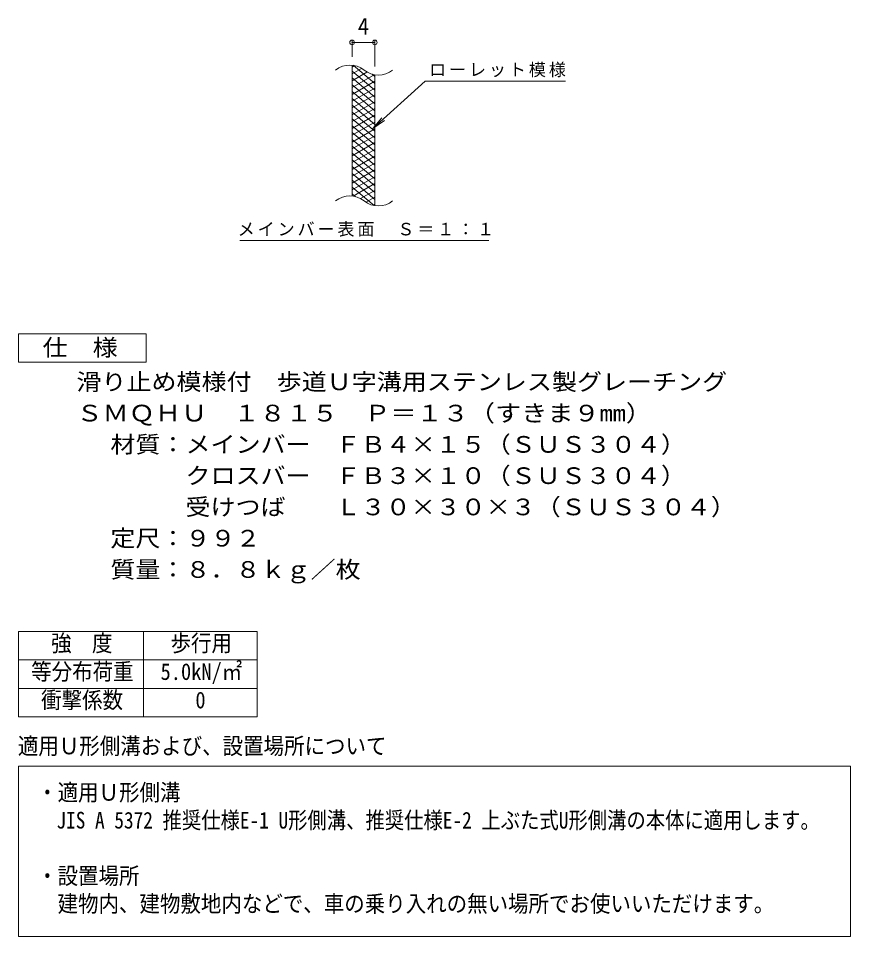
# Model space of a CAD drawing. Units: millimetres at full size, sheet at 1:10, with parts at other scales. Extents: x -1421 to 1867, y -1375 to 1310.
# Drawn here: x 404 to 1867, y -1127 to 488 of the extents above; entities that cross this region are included whole.
import ezdxf
from ezdxf.enums import TextEntityAlignment as Align

# ---------------------------------------------------------------- set-up
doc = ezdxf.new("R2010")
doc.units = ezdxf.units.MM
doc.header["$LTSCALE"] = 10
doc.header["$PDMODE"] = 32
doc.header["$PDSIZE"] = 8
for name, color, linetype, lineweight in [('A-4', 2, 'Continuous', 9), ('A-5', 7, 'Continuous', 9), ('C-2', 3, 'Continuous', 9), ('C-4', 7, 'Continuous', 9), ('C-5', 7, 'Continuous', 9), ('C-9', 6, 'Continuous', 5)]:
    doc.layers.add(name, color=color, linetype=linetype, lineweight=lineweight)
doc.styles.add('ＭＳ ゴシック', font='')
doc.styles.get('ＭＳ ゴシック').set_extended_font_data('MS Gothic')

msp = doc.modelspace()

# ---------------------------------------------------------------- linework, layer by layer
at = {"layer": 'A-4'}
for p, q in [((403.98, -590.11), (823.98, -590.11)), ((403.98, -590.11), (403.98, -740.11)), ((623.98, -590.11), (623.98, -740.11)), ((823.98, -590.11), (823.98, -740.11)), ((403.98, -640.11), (823.98, -640.11)), ((403.98, -690.11), (823.98, -690.11)), ((403.98, -740.11), (823.98, -740.11)), ((403.98, -1126.72), (403.98, -827.05))]:
    msp.add_line(p, q, dxfattribs=at)
msp.add_lwpolyline([(403.98, -827.05), (1867.42, -827.05), (1867.42, -1126.72), (403.98, -1126.72)], dxfattribs=at)
at = {"layer": 'A-5'}
msp.add_lwpolyline([(403.98, -116.67), (403.98, -66.67), (628.98, -66.67), (628.98, -116.67)], close=True, dxfattribs=at)
at = {"layer": 'C-2'}
for p, q in [((990.75, 175.5), (990.75, 405.5)), ((1030.75, 158.29), (1030.75, 388.29))]:
    msp.add_line(p, q, dxfattribs=at)
for centre, start, end in [((986.78, 366.25), 50.82628, 129.17371), ((1036.95, 427.82), 230.82628, 309.17371), ((986.78, 136.25), 50.82628, 129.17371), ((1036.95, 197.82), 230.82628, 309.17371)]:
    msp.add_arc(centre, 39.71, start, end, dxfattribs=at)
at = {"layer": 'C-4'}
for p, q in [((990.75, 420.5), (990.75, 448.73)), ((990.75, 445.73), (1030.75, 445.73)), ((1030.75, 403.29), (1030.75, 448.73))]:
    msp.add_line(p, q, dxfattribs=at)
for p in [(990.75, 445.73), (1030.75, 445.73)]:
    msp.add_point(p, dxfattribs=at)
at = {"layer": 'C-5'}
for p, q in [((1119.07, 377.4), (1366.14, 377.4)), ((1027.09, 294.27), (1047.67, 308.47)), ((793.12, 97.33), (1231.16, 97.33))]:
    msp.add_line(p, q, dxfattribs=at)
msp.add_lwpolyline([(1119.07, 377.4), (1027.09, 294.27), (1043.29, 313.31)], dxfattribs=at)
at = {"layer": 'C-9'}
for p, q in [((995.28, 405.04), (990.75, 402.42)), ((1030.75, 373.68), (992.83, 405.5)), ((1007.53, 400.11), (990.75, 390.42)), ((1030.75, 361.68), (990.75, 395.24)), ((1016.92, 393.53), (990.75, 378.42)), ((1029.52, 388.81), (990.75, 366.42)), ((1030.75, 385.68), (1026.03, 389.64)), ((1030.75, 349.68), (990.75, 383.24)), ((1030.75, 377.52), (990.75, 354.42)), ((1030.75, 337.68), (990.75, 371.24)), ((1030.75, 365.52), (990.75, 342.42)), ((1030.75, 325.68), (990.75, 359.24)), ((1030.75, 353.52), (990.75, 330.42)), ((1030.75, 313.68), (990.75, 347.24)), ((1030.75, 341.52), (990.75, 318.42)), ((1030.75, 301.68), (990.75, 335.24)), ((1030.75, 329.52), (990.75, 306.42)), ((1030.75, 289.68), (990.75, 323.24)), ((1030.75, 317.52), (990.75, 294.42)), ((1030.75, 277.68), (990.75, 311.24)), ((1030.75, 305.52), (990.75, 282.42)), ((1030.75, 265.68), (990.75, 299.24)), ((1030.75, 293.52), (990.75, 270.42)), ((1030.75, 253.68), (990.75, 287.24)), ((1030.75, 281.52), (990.75, 258.42)), ((1030.75, 241.68), (990.75, 275.24)), ((1030.75, 269.52), (990.75, 246.42)), ((1030.75, 229.68), (990.75, 263.24)), ((1030.75, 257.52), (990.75, 234.42)), ((1030.75, 217.68), (990.75, 251.24)), ((1030.75, 245.52), (990.75, 222.42)), ((1030.75, 205.68), (990.75, 239.24)), ((1030.75, 233.52), (990.75, 210.42)), ((1030.75, 193.68), (990.75, 227.24)), ((1030.75, 221.52), (990.75, 198.42)), ((1030.75, 181.68), (990.75, 215.24)), ((1030.75, 209.52), (990.75, 186.42)), ((1030.75, 169.68), (990.75, 203.24)), ((1030.75, 197.52), (992.66, 175.52)), ((1029.37, 158.84), (990.75, 191.24)), ((995.94, 174.89), (990.75, 179.24)), ((1030.75, 185.52), (1005.8, 171.11)), ((1030.75, 173.52), (1015.25, 164.57)), ((1030.75, 161.52), (1027.03, 159.37))]:
    msp.add_line(p, q, dxfattribs=at)

# ---------------------------------------------------------------- texts
at = {"layer": 'A-5', "color": 2, "style": 'ＭＳ ゴシック'}
for s, width, p in [('仕\u3000様', 1.1, (446.52, -114.23)), ('滑り止め模様付\u3000歩道Ｕ字溝用ステンレス製グレーチング', 1.1, (506.07, -174.59)), ('ＳＭＱＨＵ\u3000１８１５\u3000Ｐ＝１３（すきま９mm）', 1.15, (506.07, -229.59)), ('材質：メインバー\u3000ＦＢ４×１５（ＳＵＳ３０４）', 1.1, (565.78, -284.59)), ('\u3000\u3000\u3000クロスバー\u3000ＦＢ３×１０（ＳＵＳ３０４）', 1.1, (565.78, -339.59)), ('\u3000\u3000\u3000受けつば\u3000\u3000Ｌ３０×３０×３（ＳＵＳ３０４）', 1.1, (565.78, -394.59)), ('定尺：９９２', 1.1, (565.78, -449.59)), ('質量：８．８ｋｇ／枚', 1.1, (565.78, -504.59))]:
    msp.add_text(s, height=29.33, dxfattribs=dict(at, width=width)).set_placement(p, align=Align.BOTTOM_LEFT)
at = {"layer": 'A-5', "style": 'ＭＳ ゴシック'}
for s, width, p in [('強\u3000度', 0.9, (461.48, -634.11)), ('歩行用', 0.9, (671.48, -634.11)), ('等分布荷重', 0.9, (426.48, -684.11)), ('5.0kN/㎡', 0.9, (653.98, -684.11)), ('衝撃係数', 0.9, (443.98, -734.11)), ('0', 0.9, (715.23, -734.11)), ('適用Ｕ形側溝および、設置場所について', 0.9, (403.1, -814.92)), ('・適用Ｕ形側溝', 0.9, (436.93, -896.47)), ('\u3000JIS A 5372 推奨仕様E-1 U形側溝、推奨仕様E-2 上ぶた式U形側溝の本体に適用します。', 0.85, (436.93, -945.41)), ('・設置場所', 0.9, (436.93, -1043.29)), ('\u3000建物内、建物敷地内などで、車の乗り入れの無い場所でお使いいただけます。', 0.9, (436.93, -1092.23))]:
    msp.add_text(s, height=29.33, dxfattribs=dict(at, width=width)).set_placement(p, align=Align.BOTTOM_LEFT)
at = {"layer": 'C-4', "color": 2, "style": 'ＭＳ ゴシック'}
msp.add_text('4', height=29.33, dxfattribs=at).set_placement((1000.75, 450.73), align=Align.BOTTOM_LEFT)
at = {"layer": 'C-5', "char_height": 21.99, "attachment_point": 7, "style": 'ＭＳ ゴシック'}
for s, insert in [('\\T1.17;ローレット模様', (1126.14, 384.47)), ('\\T1.17;メインバー表面\u3000Ｓ＝１：１', (789.56, 104.03))]:
    msp.add_mtext(s, dxfattribs=dict(at, insert=insert))

doc.saveas('drawing.dxf')
